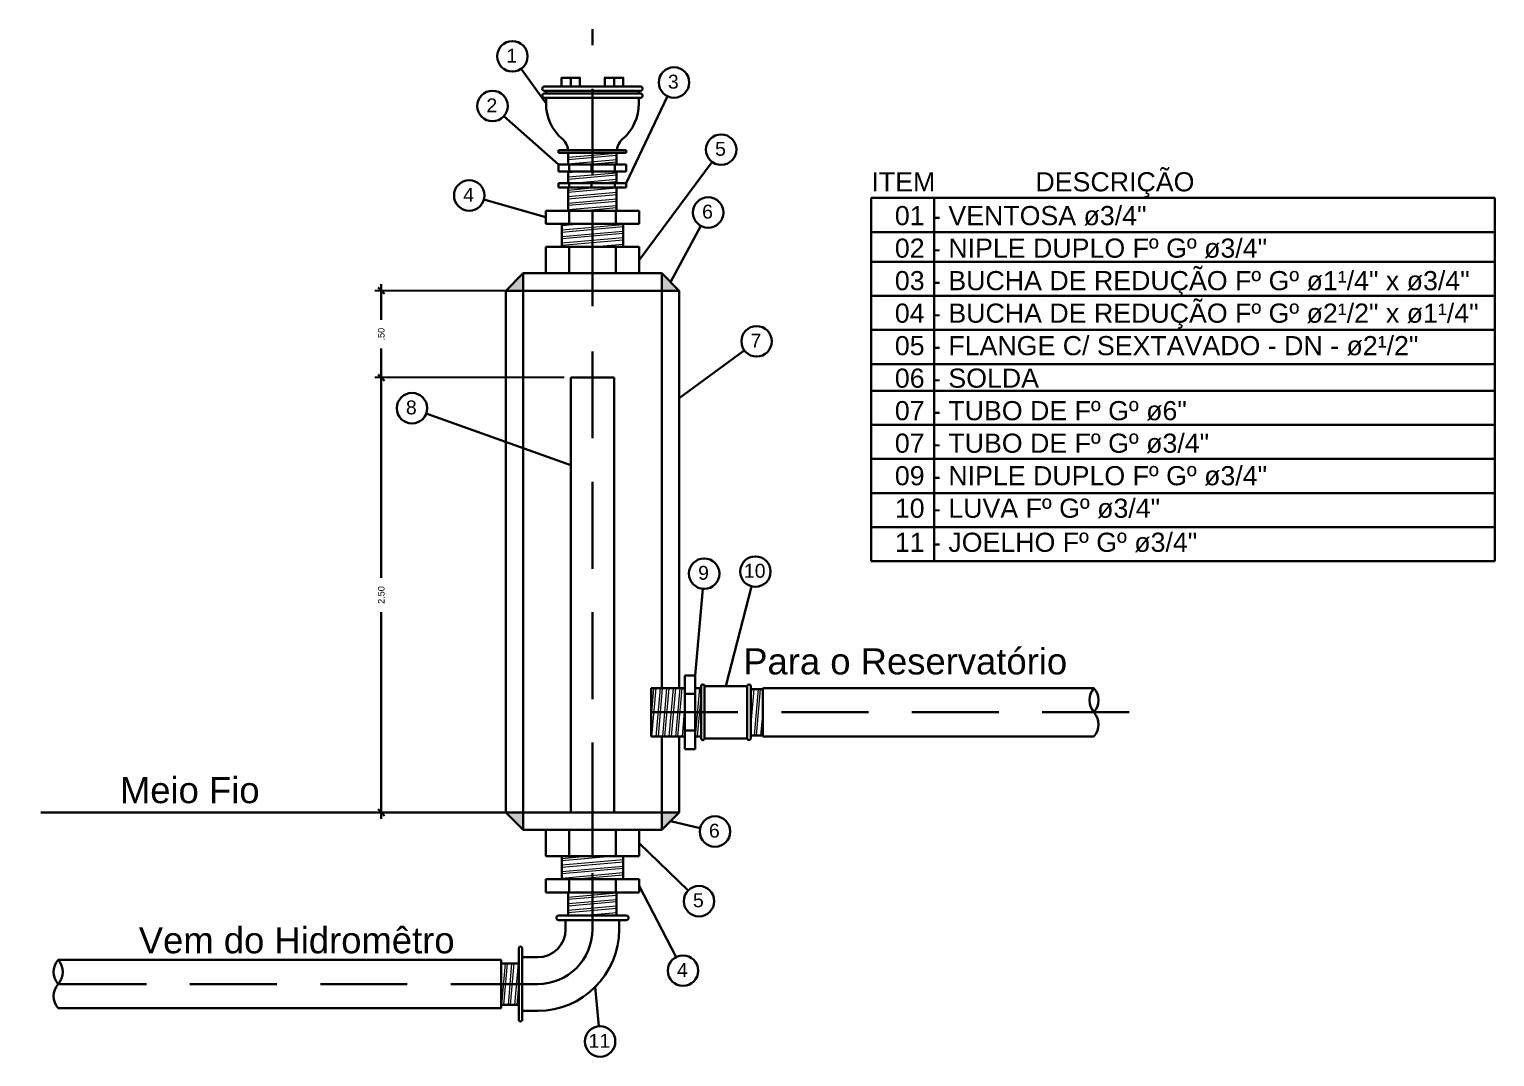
# Model space of a CAD drawing. Header units: inches. Extents: x -21 to 129, y -108 to 34.
# Drawn here: x 88.55 to 96.98, y -64.6 to -58.69 of the extents above; entities that cross this region are included whole.
import ezdxf

# ---------------------------------------------------------------- set-up
doc = ezdxf.new("R2010")
doc.units = ezdxf.units.IN
doc.header["$MEASUREMENT"] = 0
doc.linetypes.add('Dashed', pattern=[0.75, 0.5, -0.25])
for name, color, linetype, lineweight in [('AF-Textos coluna', 7, 'Continuous', 20), ('AF-Tubos detalhe', 170, 'Continuous', 30), ('xcota', 1, 'Continuous', 30), ('xMOVEIS', 253, 'Continuous', 20), ('xPISO', 4, 'Continuous', 30), ('xPROJEÇÃO', 4, 'Dashed', 30), ('xTEXTO', 7, 'Continuous', 20)]:
    doc.layers.add(name, color=color, linetype=linetype, lineweight=lineweight)
doc.styles.add('Arial', font='arial.ttf')
doc.dimstyles.new('cota-25', dxfattribs={"dimtxt": 0.0375, "dimasz": 0.0375, "dimexe": 0.0375, "dimexo": 0.0375, "dimgap": 0.05, "dimtad": 0, "dimzin": 4, "dimdsep": 46, "dimtxsty": 'Arial', "dimblk": 'OBLIQUE', "dimcen": 0.0375, "dimdle": 0.0375, "dimclrd": 256, "dimclrt": 4, "dimadec": 0, "dimazin": 1, "dimtfac": 1, "dimtix": 1, "dimtofl": 0, "dimtmove": 0, "dimatfit": 3, "dimfxl": 0, "dimtolj": 1, "dimtzin": 0, "dimlwd": -1, "dimarcsym": 0})

# ---------------------------------------------------------------- blocks, each defined once
blk = doc.blocks.new('_Oblique')
at = {"color": 0, "linetype": 'ByBlock', "lineweight": -2}
blk.add_line((-0.5, -0.5), (0.5, 0.5), dxfattribs=at)
blk = doc.blocks.new('*D93')
at = {"layer": 'Defpoints', "color": 0, "transparency": 16777216}
for p in [(90.5752, -60.6929), (91.6647, -60.6929), (91.3911, -63.1929)]:
    blk.add_point(p, dxfattribs=at)
at = {"layer": 'xcota', "transparency": 16777216}
for p, q in [((90.5752, -60.6554), (90.5752, -61.844)), ((90.5752, -63.2304), (90.5752, -62.0419))]:
    blk.add_line(p, q, dxfattribs=at)
at = {"layer": 'xcota', "color": 0, "lineweight": -2, "transparency": 16777216}
for p, q in [((91.6272, -60.6929), (90.5377, -60.6929)), ((91.3536, -63.1929), (90.5377, -63.1929))]:
    blk.add_line(p, q, dxfattribs=at)
at = {"layer": 'xcota', "transparency": 16777216, "xscale": 0.0375, "yscale": 0.0375, "zscale": 0.0375}
for p, rotation in [((90.5752, -60.6929), 90), ((90.5752, -63.1929), 270)]:
    blk.add_blockref('_Oblique', p, dxfattribs=dict(at, rotation=rotation))
at = {"layer": 'xcota', "color": 4, "transparency": 16777216, "insert": (90.5752, -61.9429), "char_height": 0.0375, "attachment_point": 5, "rotation": 90, "style": 'Arial'}
blk.add_mtext('\\A1;2.50', dxfattribs=at)
blk = doc.blocks.new('*D94')
at = {"layer": 'Defpoints', "color": 0, "transparency": 16777216}
for p in [(90.5752, -60.1929), (91.3911, -60.1929), (91.6647, -60.6929)]:
    blk.add_point(p, dxfattribs=at)
at = {"layer": 'xcota', "transparency": 16777216}
for p, q in [((90.5752, -60.1554), (90.5752, -60.3601)), ((90.5752, -60.7304), (90.5752, -60.5257))]:
    blk.add_line(p, q, dxfattribs=at)
at = {"layer": 'xcota', "color": 0, "lineweight": -2, "transparency": 16777216}
for p, q in [((91.3536, -60.1929), (90.5377, -60.1929)), ((91.6272, -60.6929), (90.5377, -60.6929))]:
    blk.add_line(p, q, dxfattribs=at)
at = {"layer": 'xcota', "transparency": 16777216, "xscale": 0.0375, "yscale": 0.0375, "zscale": 0.0375}
for p, rotation in [((90.5752, -60.1929), 90), ((90.5752, -60.6929), 270)]:
    blk.add_blockref('_Oblique', p, dxfattribs=dict(at, rotation=rotation))
at = {"layer": 'xcota', "color": 4, "transparency": 16777216, "insert": (90.5752, -60.4429), "char_height": 0.0375, "attachment_point": 5, "rotation": 90, "style": 'Arial'}
blk.add_mtext('\\A1;.50', dxfattribs=at)

msp = doc.modelspace()

# ---------------------------------------------------------------- hatches: boundary and pattern name
at = {"layer": 'AF-Tubos detalhe'}
h = msp.add_hatch(color=256, dxfattribs=at)
h.paths.add_polyline_path([(91.3911, -63.1929), (91.2911, -63.1929), (91.3911, -63.2929)])
h.paths.add_polyline_path([(92.2884, -63.1929), (92.1884, -63.1929), (92.1884, -63.2929)])
h.paths.add_polyline_path([(91.3911, -60.0929), (91.2911, -60.1929), (91.3911, -60.1929)])
h.paths.add_polyline_path([(92.1884, -60.0929), (92.1884, -60.1929), (92.2884, -60.1929)])
at = {"layer": 'xMOVEIS'}
h = msp.add_hatch(dxfattribs=at)
h.set_pattern_fill('ANSI32', color=256, scale=0.1, angle=140, style=0)
h.paths.add_polyline_path([(91.9667, -59.8088), (91.7897, -59.8088), (91.6127, -59.8088), (91.6127, -59.9413), (91.7897, -59.9413), (91.9667, -59.9413)])
h.paths.add_polyline_path([(91.9289, -59.6005), (91.7897, -59.6005), (91.6505, -59.6005), (91.6505, -59.7329), (91.7897, -59.7329), (91.9289, -59.7329)])
h.paths.add_polyline_path([(91.9289, -59.5081), (91.7897, -59.5081), (91.6505, -59.5081), (91.6505, -59.5744), (91.7897, -59.5744), (91.9289, -59.5744)])
h.paths.add_polyline_path([(91.9289, -59.4008), (91.7897, -59.4008), (91.6505, -59.4008), (91.6505, -59.467), (91.7897, -59.467), (91.9289, -59.467)])
h = msp.add_hatch(dxfattribs=at)
h.set_pattern_fill('ANSI32', color=256, scale=0.1, angle=40, style=0)
h.paths.add_polyline_path([(92.3212, -62.4778), (92.1265, -62.4778), (92.1265, -62.7562), (92.3212, -62.7562), (92.3212, -62.617)])
h.paths.add_polyline_path([(92.4148, -62.4778), (92.3808, -62.4778), (92.3808, -62.617), (92.3808, -62.7562), (92.4148, -62.7562), (92.4148, -62.617)])
h.paths.add_polyline_path([(92.7693, -62.4844), (92.7003, -62.4844), (92.7003, -62.617), (92.7003, -62.7495), (92.7693, -62.7495)])
h = msp.add_hatch(dxfattribs=at)
h.set_pattern_fill('ANSI32', color=256, scale=0.1, angle=140, style=0)
h.paths.add_polyline_path([(91.9289, -63.6529), (91.7897, -63.6529), (91.6505, -63.6529), (91.6505, -63.7854), (91.7897, -63.7854), (91.9289, -63.7854)])
h.paths.add_polyline_path([(91.9667, -63.4446), (91.7897, -63.4446), (91.6127, -63.4446), (91.6127, -63.5771), (91.7897, -63.5771), (91.9667, -63.5771)])
h = msp.add_hatch(dxfattribs=at)
h.set_pattern_fill('ANSI32', color=256, scale=0.1, angle=40, style=0)
h.paths.add_polyline_path([(91.3659, -64.1796), (91.3659, -64.0604), (91.2647, -64.0604), (91.2647, -64.2988), (91.3659, -64.2988)])

# ---------------------------------------------------------------- linework, layer by layer
at = {"layer": 'AF-Tubos detalhe'}
for p, q in [((91.6649, -58.9686), (91.6649, -59.0181)), ((91.9139, -58.9686), (91.9139, -59.0181)), ((91.7894, -59.0181), (91.5143, -59.0181)), ((91.5143, -59.0442), (91.7897, -59.0442)), ((91.7894, -59.0584), (91.5143, -59.0584)), ((91.5227, -59.0584), (91.5227, -59.0442)), ((92.0652, -59.0442), (91.7897, -59.0442)), ((91.79, -59.0181), (92.0652, -59.0181)), ((91.79, -59.0584), (92.0652, -59.0584)), ((92.0567, -59.0584), (92.0567, -59.0442)), ((91.7894, -59.0846), (91.5143, -59.0846)), ((91.5227, -59.1171), (91.5227, -59.0846)), ((91.79, -59.0846), (92.0652, -59.0846)), ((92.0567, -59.1171), (92.0567, -59.0846)), ((91.7897, -59.384), (91.5953, -59.384)), ((91.5953, -59.384), (91.5953, -59.4008)), ((91.7897, -59.4008), (91.5953, -59.4008)), ((91.6505, -59.467), (91.6505, -59.4008)), ((91.7897, -59.384), (91.9841, -59.384)), ((91.7897, -59.4008), (91.9841, -59.4008)), ((91.9289, -59.467), (91.9289, -59.4008)), ((91.9841, -59.384), (91.9841, -59.4008)), ((91.7897, -59.467), (91.5953, -59.467)), ((91.5953, -59.5081), (91.5953, -59.467)), ((91.6554, -59.467), (91.6554, -59.5081)), ((91.7848, -59.5081), (91.7848, -59.467)), ((91.7897, -59.467), (91.9841, -59.467)), ((91.9191, -59.467), (91.9191, -59.5081)), ((91.9841, -59.467), (91.9841, -59.5081)), ((91.7897, -59.5081), (91.5953, -59.5081)), ((91.7897, -59.5744), (91.5953, -59.5744)), ((91.5953, -59.6005), (91.5953, -59.5744)), ((91.6505, -59.5744), (91.6505, -59.5081)), ((91.6554, -59.5744), (91.6554, -59.6005)), ((91.7848, -59.6005), (91.7848, -59.5744)), ((91.7897, -59.5081), (91.9841, -59.5081)), ((91.7897, -59.5744), (91.9841, -59.5744)), ((91.9191, -59.5744), (91.9191, -59.6005)), ((91.9289, -59.5744), (91.9289, -59.5081)), ((91.9841, -59.5744), (91.9841, -59.6005)), ((91.7897, -59.6005), (91.5953, -59.6005)), ((91.6505, -59.7329), (91.6505, -59.6005)), ((91.7897, -59.6005), (91.9841, -59.6005)), ((91.9289, -59.7329), (91.9289, -59.6005)), ((91.5211, -59.7329), (91.5211, -59.8088)), ((91.7897, -59.7329), (91.5211, -59.7329)), ((91.6554, -59.7329), (91.6554, -59.8088)), ((91.7897, -59.8088), (91.7897, -59.7329)), ((91.7897, -59.7329), (92.0583, -59.7329)), ((91.924, -59.7329), (91.924, -59.8088)), ((92.0583, -59.7329), (92.0583, -59.8088)), ((91.7897, -59.8088), (91.5211, -59.8088)), ((91.6127, -59.9413), (91.6127, -59.8088)), ((91.7897, -59.8088), (92.0583, -59.8088)), ((91.9667, -59.9413), (91.9667, -59.8088)), ((91.7897, -59.9413), (91.5211, -59.9413)), ((91.5211, -59.9413), (91.5211, -60.0929)), ((91.6554, -59.9413), (91.6554, -60.0929)), ((91.7897, -60.0929), (91.7897, -59.9413)), ((91.7897, -59.9413), (92.0583, -59.9413)), ((91.924, -59.9413), (91.924, -60.0929)), ((92.0583, -59.9413), (92.0583, -60.0929)), ((91.3911, -60.0929), (92.1884, -60.0929)), ((92.2884, -60.1929), (92.1884, -60.0929)), ((92.1884, -60.1929), (92.1884, -60.0929)), ((91.2911, -63.1929), (91.2911, -60.1929)), ((92.2884, -60.1929), (91.2911, -60.1929)), ((91.3911, -63.1929), (91.3911, -60.1929)), ((92.1884, -62.4778), (92.1884, -60.1929)), ((92.2884, -62.4778), (92.2884, -60.1929)), ((91.6647, -63.1929), (91.6647, -60.6929)), ((91.9147, -60.6929), (91.6647, -60.6929)), ((91.9147, -63.1929), (91.9147, -60.6929)), ((92.3808, -62.4058), (92.3212, -62.4058)), ((92.3212, -62.617), (92.3212, -62.4058)), ((92.3808, -62.617), (92.3808, -62.4058)), ((92.1265, -62.4778), (92.3212, -62.4778)), ((92.1265, -62.7562), (92.1265, -62.4778)), ((92.3808, -62.5114), (92.3212, -62.5114)), ((92.3808, -62.4778), (92.4148, -62.4778)), ((92.4148, -62.4669), (92.4148, -62.617)), ((92.4348, -62.4669), (92.5576, -62.4669)), ((92.4348, -62.4669), (92.4348, -62.617)), ((92.6804, -62.4669), (92.5576, -62.4669)), ((92.6804, -62.4669), (92.6804, -62.617)), ((92.7003, -62.4669), (92.7003, -62.617)), ((92.7003, -62.4844), (92.7693, -62.4844)), ((92.7693, -62.4778), (92.7693, -62.7562)), ((92.7693, -62.4778), (94.6743, -62.4778)), ((92.3212, -62.617), (92.3212, -62.8282)), ((92.3212, -62.617), (92.3808, -62.617)), ((92.3808, -62.617), (92.3212, -62.617)), ((92.3808, -62.617), (92.3808, -62.8282)), ((92.4148, -62.7671), (92.4148, -62.617)), ((92.4348, -62.7671), (92.4348, -62.617)), ((92.6804, -62.7671), (92.6804, -62.617)), ((92.7003, -62.7671), (92.7003, -62.617)), ((92.1265, -62.7562), (92.3212, -62.7562)), ((92.1884, -63.1929), (92.1884, -62.7562)), ((92.2884, -63.1929), (92.2884, -62.7562)), ((92.3808, -62.7226), (92.3212, -62.7226)), ((92.3808, -62.7562), (92.4148, -62.7562)), ((92.4348, -62.7671), (92.5576, -62.7671)), ((92.6804, -62.7671), (92.5576, -62.7671)), ((92.7003, -62.7495), (92.7693, -62.7495)), ((92.7693, -62.7562), (94.6743, -62.7562)), ((92.3808, -62.8282), (92.3212, -62.8282)), ((91.2911, -63.1929), (92.2884, -63.1929)), ((92.2884, -63.1929), (92.1884, -63.2929)), ((92.1884, -63.1929), (92.1884, -63.2929)), ((91.3911, -63.2929), (92.1884, -63.2929)), ((91.5211, -63.4446), (91.5211, -63.2929)), ((91.6554, -63.4446), (91.6554, -63.2929)), ((91.7897, -63.2929), (91.7897, -63.4446)), ((91.924, -63.4446), (91.924, -63.2929)), ((92.0583, -63.4446), (92.0583, -63.2929)), ((91.7897, -63.4446), (91.5211, -63.4446)), ((91.6127, -63.4446), (91.6127, -63.5771)), ((91.7897, -63.4446), (92.0583, -63.4446)), ((91.9667, -63.4446), (91.9667, -63.5771)), ((91.7897, -63.5771), (91.5211, -63.5771)), ((91.5211, -63.6529), (91.5211, -63.5771)), ((91.6554, -63.6529), (91.6554, -63.5771)), ((91.7897, -63.5771), (92.0583, -63.5771)), ((91.7897, -63.5771), (91.7897, -63.6529)), ((91.924, -63.6529), (91.924, -63.5771)), ((92.0583, -63.6529), (92.0583, -63.5771)), ((91.7897, -63.6529), (91.5211, -63.6529)), ((91.6505, -63.6529), (91.6505, -63.7854)), ((91.7897, -63.6529), (92.0583, -63.6529)), ((91.9289, -63.6529), (91.9289, -63.7854)), ((91.7897, -63.7854), (91.5953, -63.7854)), ((91.7897, -63.7854), (91.9841, -63.7854)), ((91.7897, -63.8115), (91.5953, -63.8115)), ((91.6354, -63.8115), (91.6354, -63.865)), ((91.7897, -63.8115), (91.9841, -63.8115)), ((91.9431, -63.8115), (91.9431, -63.865)), ((88.7169, -64.0404), (91.2647, -64.0404)), ((91.2647, -64.0404), (91.2647, -64.3188)), ((91.3659, -64.1796), (91.3659, -63.9745)), ((91.3858, -64.1796), (91.3858, -63.9745)), ((91.4747, -64.0258), (91.3858, -64.0258)), ((91.2647, -64.0604), (91.3659, -64.0604)), ((91.3659, -64.1796), (91.3659, -64.3847)), ((91.3858, -64.1796), (91.3858, -64.3847)), ((91.2647, -64.2988), (91.3659, -64.2988)), ((88.7169, -64.3188), (91.2647, -64.3188)), ((91.4747, -64.3335), (91.3858, -64.3335))]:
    msp.add_line(p, q, dxfattribs=at)
for points in [[(91.6118, -59.0181), (91.718, -59.0181), (91.718, -58.9686), (91.6118, -58.9686)], [(91.967, -59.0181), (91.8608, -59.0181), (91.8608, -58.9686), (91.967, -58.9686)]]:
    msp.add_lwpolyline(points, close=True, dxfattribs=at)
for centre, radius, start, end in [((91.5143, -59.0312), 0.0131, 90, 270), ((91.5143, -59.0715), 0.0131, 90, 270), ((92.0652, -59.0312), 0.0131, 270, 90), ((92.0652, -59.0715), 0.0131, 270, 90), ((91.7897, -59.1171), 0.267, 180, 229.35985), ((91.7897, -59.1171), 0.267, 310.64015, 0), ((91.5463, -59.3978), 0.1046, 7.5344, 49.81364), ((92.0332, -59.3978), 0.1046, 130.18636, 172.4656), ((92.4248, -62.4669), 0.00997, 0, 180), ((92.6904, -62.4669), 0.00997, 0, 180), ((94.7536, -62.5474), 0.1055, 138.73376, 221.26624), ((94.595, -62.5474), 0.1055, 318.73376, 41.26624), ((94.595, -62.6866), 0.1055, 318.73376, 41.26624), ((92.4248, -62.7671), 0.00997, 180, 0), ((92.6904, -62.7671), 0.00997, 180, 0), ((91.5953, -63.7984), 0.0131, 90, 270), ((91.9841, -63.7984), 0.0131, 270, 90), ((91.4747, -63.865), 0.1608, 270, 360), ((91.4747, -63.865), 0.4685, 270, 360), ((91.3758, -63.9745), 0.00997, 0, 180), ((88.7962, -64.11), 0.1055, 138.73376, 221.26624), ((88.6376, -64.11), 0.1055, 318.73376, 41.26624), ((88.7962, -64.2492), 0.1055, 138.73376, 221.26624), ((91.3758, -64.3847), 0.00997, 180, 0)]:
    msp.add_arc(centre, radius, start, end, dxfattribs=at)
at = {"layer": 'xcota'}
for p, q in [((91.3799, -58.9166), (91.5227, -59.1171)), ((92.2211, -59.0748), (91.9841, -59.5744)), ((91.2803, -59.189), (91.5953, -59.467)), ((92.4776, -59.4522), (92.0583, -60.0171)), ((91.1652, -59.6692), (91.5211, -59.7709)), ((93.3927, -59.6598), (96.9789, -59.6598)), ((93.3927, -61.7482), (93.3927, -59.6598)), ((93.7552, -61.7482), (93.7552, -59.6598)), ((96.9789, -59.6598), (96.9789, -61.7482)), ((92.4135, -59.8202), (92.2384, -60.1429)), ((93.3927, -59.8557), (96.9789, -59.8557)), ((91.2911, -60.1929), (91.3911, -60.0929)), ((91.3911, -60.1929), (91.3911, -60.0929)), ((93.3927, -60.0268), (96.9789, -60.0268)), ((93.3927, -60.2227), (96.9789, -60.2227)), ((93.3927, -60.4186), (96.9789, -60.4186)), ((92.6631, -60.5359), (92.2884, -60.8108)), ((93.3927, -60.6145), (96.9789, -60.6145)), ((93.3927, -60.7686), (96.9789, -60.7686)), ((90.8342, -60.8982), (91.6647, -61.1954)), ((93.3927, -60.9645), (96.9789, -60.9645)), ((93.3927, -61.1604), (96.9789, -61.1604)), ((93.3927, -61.3564), (96.9789, -61.3564)), ((93.3927, -61.5523), (96.9789, -61.5523)), ((93.3927, -61.7482), (96.9789, -61.7482)), ((92.4246, -61.907), (92.3808, -62.4058)), ((92.7049, -61.8929), (92.5576, -62.4669)), ((91.2911, -63.1929), (91.3911, -63.2929)), ((91.3911, -63.1929), (91.3911, -63.2929)), ((92.4092, -63.2827), (92.2384, -63.2429)), ((92.3397, -63.6416), (92.0583, -63.3688)), ((92.2703, -64.0248), (92.0583, -63.615)), ((91.8259, -64.4223), (91.8059, -64.1962))]:
    msp.add_line(p, q, dxfattribs=at)
for centre in [(91.3291, -58.8453), (92.2586, -58.9957), (91.2147, -59.131), (92.5298, -59.3819), (91.081, -59.6452), (92.4552, -59.7432), (92.7337, -60.484), (90.7517, -60.8687), (92.4323, -61.8198), (92.7267, -61.8081), (92.4945, -63.3025), (92.4025, -63.7026), (92.3105, -64.1026), (91.8336, -64.5095)]:
    msp.add_circle(centre, 0.0876, dxfattribs=at)
at = {"layer": 'xPISO'}
msp.add_line((91.2911, -63.1929), (88.6167, -63.1929), dxfattribs=at)
at = {"layer": 'xPROJEÇÃO'}
for p, q in [((91.7897, -60.2814), (91.7897, -58.69)), ((91.7897, -60.5416), (91.7897, -63.865)), ((92.1265, -62.617), (94.8822, -62.617)), ((91.4747, -64.1796), (88.5507, -64.1796))]:
    msp.add_line(p, q, dxfattribs=at)
msp.add_arc((91.4743, -63.8642), 0.3154, 270.05861, 359.8585, dxfattribs=at)

# ---------------------------------------------------------------- texts
at = {"layer": 'AF-Textos coluna', "char_height": 0.08, "width": 0.351701, "attachment_point": 8, "line_spacing_factor": 0.798, "style": 'Arial'}
for s, insert in [('1', (91.3252, -58.8816)), ('3', (92.2547, -59.032)), ('2', (91.2109, -59.1673)), ('5', (92.5259, -59.4182)), ('4', (91.0771, -59.6815)), ('6', (92.4514, -59.7795)), ('7', (92.7298, -60.5204)), ('8', (90.7479, -60.905)), ('9', (92.4284, -61.8561)), ('10', (92.7229, -61.8444)), ('6', (92.4907, -63.3388)), ('5', (92.3987, -63.7389)), ('4', (92.3067, -64.1389)), ('11', (91.8297, -64.5458))]:
    msp.add_mtext(s, dxfattribs=dict(at, insert=insert))
at = {"layer": 'xTEXTO', "style": 'Arial'}
for s, p in [('DESCRIÇÃO', (94.3376, -59.6217)), ('ITEM', (93.3941, -59.6217)), ('01 - VENTOSA ø3/4"', (93.5289, -59.8162)), ('02 - NIPLE DUPLO Fº Gº ø3/4"', (93.5289, -60.0031)), ('03 - BUCHA DE REDUÇÃO Fº Gº ø1¹/4" x ø3/4"', (93.5289, -60.1901)), ('04 - BUCHA DE REDUÇÃO Fº Gº ø2¹/2" x ø1¹/4"', (93.5289, -60.377)), ('05 - FLANGE C/ SEXTAVADO - DN - ø2¹/2"', (93.5289, -60.5639)), ('06 - SOLDA', (93.5289, -60.7508)), ('07 - TUBO DE Fº Gº ø6"', (93.5289, -60.9377)), ('07 - TUBO DE Fº Gº ø3/4"', (93.5289, -61.1247)), ('09 - NIPLE DUPLO Fº Gº ø3/4"', (93.5289, -61.3116)), ('10 - LUVA Fº Gº ø3/4"', (93.5289, -61.4985)), ('11 - JOELHO Fº Gº ø3/4"', (93.5289, -61.6944))]:
    msp.add_text(s, height=0.11009, dxfattribs=at).set_placement(p)
at = {"layer": 'xTEXTO', "char_height": 0.15, "width": 3.495361, "attachment_point": 8, "line_spacing_factor": 0.798, "style": 'Arial'}
for s, insert in [('Para o Reservatório', (93.5883, -62.4013)), ('Meio Fio', (89.4734, -63.1416)), ('Vem do Hidromêtro', (90.0885, -64.0048))]:
    msp.add_mtext(s, dxfattribs=dict(at, insert=insert))

# ---------------------------------------------------------------- dimensions: what is measured, and where the dimension line sits
at = {"layer": 'xcota'}
dim = msp.add_linear_dim(base=(90.5752, -60.1929), p1=(91.6647, -60.6929), p2=(91.3911, -60.1929), angle=90, dimstyle='cota-25', override={"dimtmove": 1}, dxfattribs=at)
dim.commit()
dim.dimension.update_dxf_attribs({"geometry": '*D94', "text_midpoint": (90.5752, -60.4429)})
dim = msp.add_linear_dim(base=(90.5752, -60.6929), p1=(91.3911, -63.1929), p2=(91.6647, -60.6929), angle=90, dimstyle='cota-25', dxfattribs=at)
dim.commit()
dim.dimension.update_dxf_attribs({"geometry": '*D93', "text_midpoint": (90.5752, -61.9429)})

doc.saveas('drawing.dxf')
